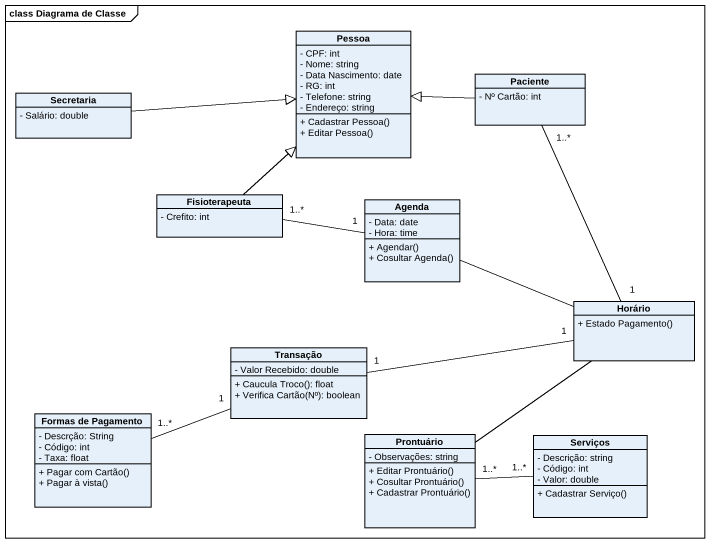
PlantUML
@startuml
mainframe class Diagrama de Classe
hide circle
hide empty members
skinparam classAttributeIconSize 0
class Pessoa {
  - CPF: int
  - Nome: string
  - Data Nascimento: date
  - RG: int
  - Telefone: string
  - Endereço: string
  + Cadastrar Pessoa()
  + Editar Pessoa()
}
class Paciente {
  - Nº Cartão: int
}
class Secretaria {
  - Salário: double
}
class Fisioterapeuta {
  - Crefito: int
}
class Agenda {
  - Data: date
  - Hora: time
  + Agendar()
  + Cosultar Agenda()
}
class Horário {
  + Estado Pagamento()
}
class Transação {
  - Valor Recebido: double
  + Caucula Troco(): float
  + Verifica Cartão(Nº): boolean
}
class "Formas de Pagamento" as Formas_de_Pagamento {
  - Descrção: String
  - Código: int
  - Taxa: float
  + Pagar com Cartão()
  + Pagar à vista()
}
class Prontuário {
  - Observações: string
  + Editar Prontuário()
  + Cosultar Prontuário()
  + Cadastrar Prontuário()
}
class Serviços {
  - Descrição: string
  - Código: int
  - Valor: double
  + Cadastrar Serviço()
}
Paciente -left-|> Pessoa
Paciente "1..*" -- "1" Horário
Secretaria -right-|> Pessoa
Fisioterapeuta -up-|> Pessoa
Fisioterapeuta "1..*" -right- "1" Agenda
Agenda -right- Horário
Transação "1" -right- "1" Horário
Transação "1" -left- "1..*" Formas_de_Pagamento
Prontuário -up- Horário
Serviços "1..*" -left- "1..*" Prontuário
@enduml
